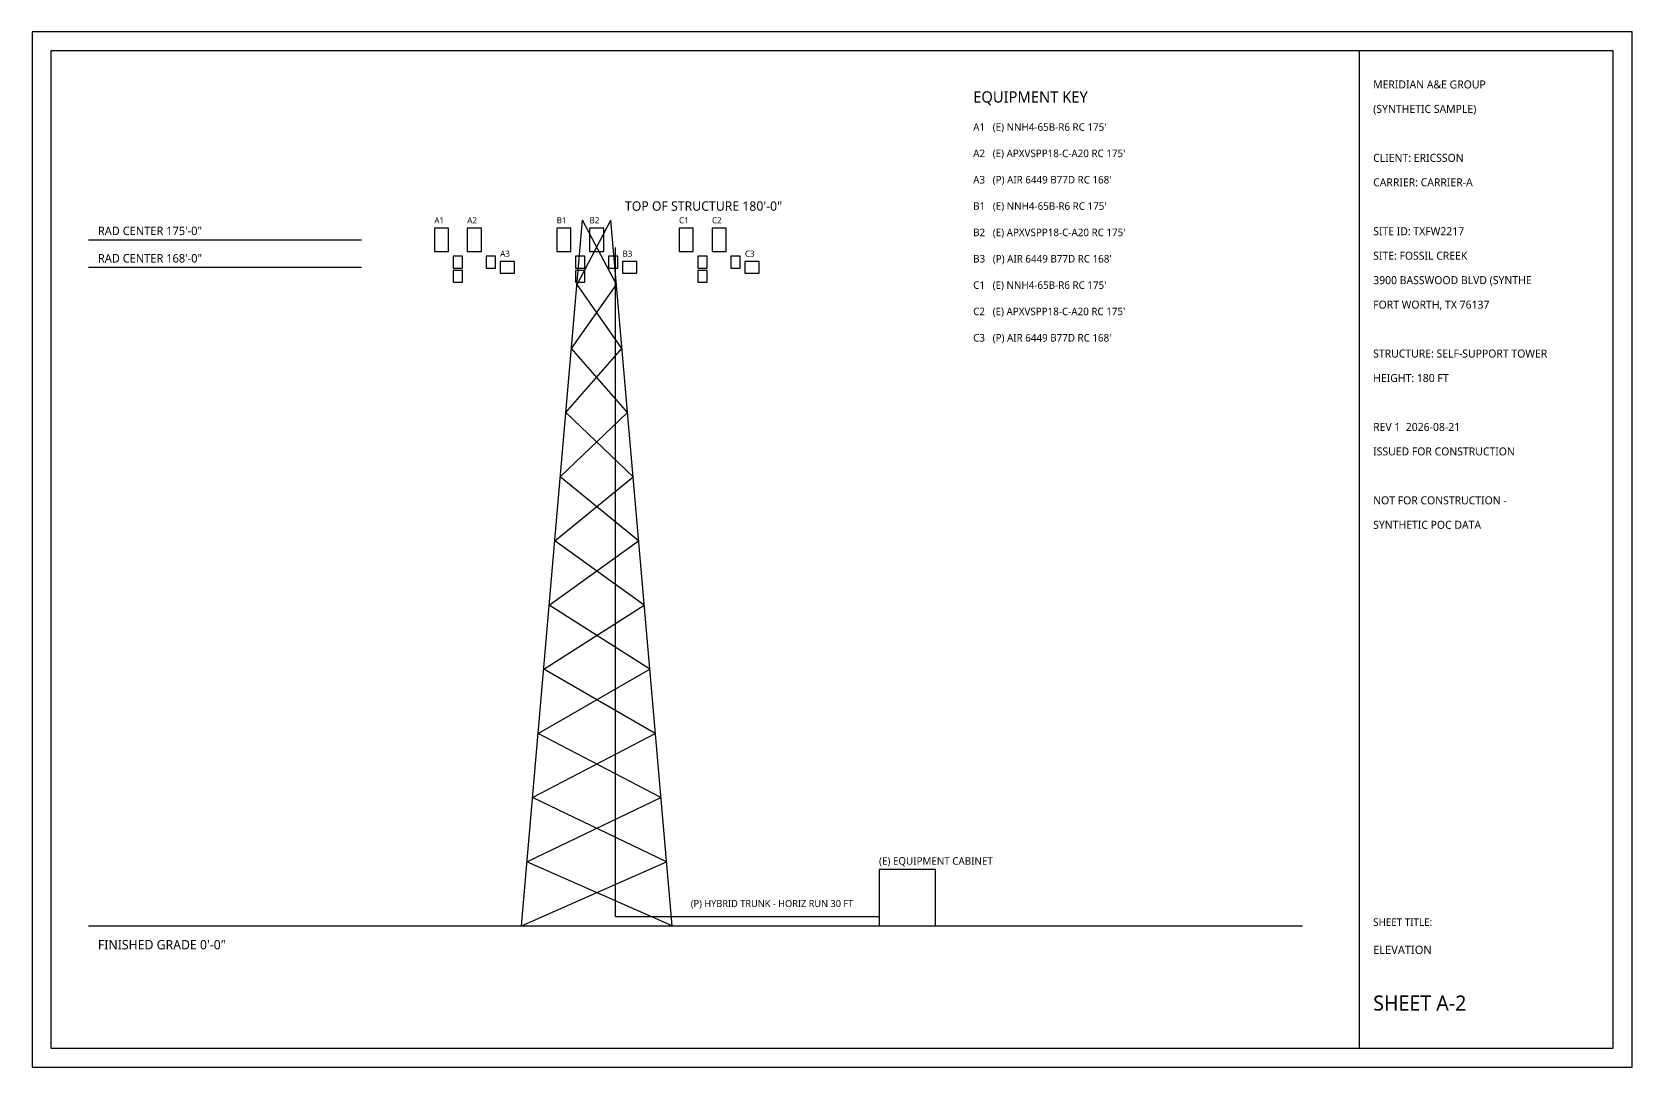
# Model space of a CAD drawing. Extents: x 0 to 1940, y 0 to 220.
# Drawn here: x 400 to 740, y 0 to 220 of the extents above; entities that cross this region are included whole.
import ezdxf

# ---------------------------------------------------------------- set-up
doc = ezdxf.new("R2010")
doc.units = 0
for name, color, linetype in [('A-ANT-EXIST', 8, 'Continuous'), ('A-ANT-NEW', 1, 'Continuous'), ('A-BORDER', 7, 'Continuous'), ('A-CABLE', 3, 'Continuous'), ('A-DIM', 4, 'Continuous'), ('A-RRU-EXIST', 8, 'Continuous'), ('A-STRUCT', 7, 'Continuous'), ('A-TEXT', 7, 'Continuous'), ('A-TITLE', 7, 'Continuous')]:
    doc.layers.add(name, color=color, linetype=linetype)
doc.styles.add('OpenSans', font='OpenSans-Regular.ttf')

msp = doc.modelspace()

# ---------------------------------------------------------------- linework, layer by layer
at = {"layer": 'A-ANT-EXIST'}
for points in [[(485.5, 173.33), (488.5, 173.33), (488.5, 178.33), (485.5, 178.33)], [(492.5, 173.33), (495.5, 173.33), (495.5, 178.33), (492.5, 178.33)], [(511.5, 173.33), (514.5, 173.33), (514.5, 178.33), (511.5, 178.33)], [(518.5, 173.33), (521.5, 173.33), (521.5, 178.33), (518.5, 178.33)], [(537.5, 173.33), (540.5, 173.33), (540.5, 178.33), (537.5, 178.33)], [(544.5, 173.33), (547.5, 173.33), (547.5, 178.33), (544.5, 178.33)]]:
    msp.add_lwpolyline(points, close=True, dxfattribs=at)
at = {"layer": 'A-ANT-NEW'}
for points in [[(499.5, 168.77), (502.5, 168.77), (502.5, 171.23), (499.5, 171.23)], [(525.5, 168.77), (528.5, 168.77), (528.5, 171.23), (525.5, 171.23)], [(551.5, 168.77), (554.5, 168.77), (554.5, 171.23), (551.5, 171.23)]]:
    msp.add_lwpolyline(points, close=True, dxfattribs=at)
at = {"layer": 'A-BORDER'}
for points in [[(400, 0), (740, 0), (740, 220), (400, 220)], [(404, 4), (736, 4), (736, 216), (404, 216)]]:
    msp.add_lwpolyline(points, close=True, dxfattribs=at)
at = {"layer": 'A-CABLE'}
for q in [(524, 174.17), (580, 32)]:
    msp.add_line((524, 32), q, dxfattribs=at)
at = {"layer": 'A-DIM'}
for p, q in [((412, 175.83), (470, 175.83)), ((412, 170), (470, 170))]:
    msp.add_line(p, q, dxfattribs=at)
at = {"layer": 'A-RRU-EXIST'}
for points in [[(489.5, 169.83), (491.5, 169.83), (491.5, 172.33), (489.5, 172.33)], [(496.5, 169.83), (498.5, 169.83), (498.5, 172.33), (496.5, 172.33)], [(515.5, 169.83), (517.5, 169.83), (517.5, 172.33), (515.5, 172.33)], [(522.5, 169.83), (524.5, 169.83), (524.5, 172.33), (522.5, 172.33)], [(541.5, 169.83), (543.5, 169.83), (543.5, 172.33), (541.5, 172.33)], [(548.5, 169.83), (550.5, 169.83), (550.5, 172.33), (548.5, 172.33)], [(489.5, 166.83), (491.5, 166.83), (491.5, 169.33), (489.5, 169.33)], [(515.5, 166.83), (517.5, 166.83), (517.5, 169.33), (515.5, 169.33)], [(541.5, 166.83), (543.5, 166.83), (543.5, 169.33), (541.5, 169.33)]]:
    msp.add_lwpolyline(points, close=True, dxfattribs=at)
at = {"layer": 'A-STRUCT'}
for p, q in [((504, 30), (517, 180)), ((515.82, 166.36), (523, 180)), ((524.18, 166.36), (517, 180)), ((536, 30), (523, 180)), ((514.64, 152.73), (524.18, 166.36)), ((525.36, 152.73), (515.82, 166.36)), ((513.45, 139.09), (525.36, 152.73)), ((526.55, 139.09), (514.64, 152.73)), ((512.27, 125.45), (526.55, 139.09)), ((527.73, 125.45), (513.45, 139.09)), ((511.09, 111.82), (527.73, 125.45)), ((528.91, 111.82), (512.27, 125.45)), ((509.91, 98.18), (528.91, 111.82)), ((530.09, 98.18), (511.09, 111.82)), ((508.73, 84.55), (530.09, 98.18)), ((531.27, 84.55), (509.91, 98.18)), ((507.55, 70.91), (531.27, 84.55)), ((532.45, 70.91), (508.73, 84.55)), ((506.36, 57.27), (532.45, 70.91)), ((533.64, 57.27), (507.55, 70.91)), ((505.18, 43.64), (533.64, 57.27)), ((534.82, 43.64), (506.36, 57.27)), ((504, 30), (534.82, 43.64)), ((536, 30), (505.18, 43.64)), ((412, 30), (670, 30))]:
    msp.add_line(p, q, dxfattribs=at)
msp.add_lwpolyline([(580, 30), (592, 30), (592, 42), (580, 42)], close=True, dxfattribs=at)
at = {"layer": 'A-TITLE'}
msp.add_lwpolyline([(682, 4), (736, 4), (736, 216), (682, 216)], close=True, dxfattribs=at)

# ---------------------------------------------------------------- texts
at = {"layer": 'A-CABLE', "style": 'OpenSans'}
msp.add_text('(P) HYBRID TRUNK - HORIZ RUN 30 FT', height=1.5, dxfattribs=at).set_placement((540, 34))
at = {"layer": 'A-DIM', "style": 'OpenSans'}
for s, height, p in [('TOP OF STRUCTURE 180\'-0"', 2, (526, 182)), ('RAD CENTER 175\'-0"', 1.8, (414, 176.83)), ('RAD CENTER 168\'-0"', 1.8, (414, 171))]:
    msp.add_text(s, height=height, dxfattribs=at).set_placement(p)
at = {"layer": 'A-TEXT', "style": 'OpenSans'}
for s, height, p in [('EQUIPMENT KEY', 2.4, (600, 205)), ("A1   (E) NNH4-65B-R6 RC 175'", 1.6, (600, 199)), ("A2   (E) APXVSPP18-C-A20 RC 175'", 1.6, (600, 193.4)), ("A3   (P) AIR 6449 B77D RC 168'", 1.6, (600, 187.8)), ("B1   (E) NNH4-65B-R6 RC 175'", 1.6, (600, 182.2)), ('A1', 1.3, (485.5, 179.33)), ('A2', 1.3, (492.5, 179.33)), ('B1', 1.3, (511.5, 179.33)), ('B2', 1.3, (518.5, 179.33)), ('C1', 1.3, (537.5, 179.33)), ('C2', 1.3, (544.5, 179.33)), ("B2   (E) APXVSPP18-C-A20 RC 175'", 1.6, (600, 176.6)), ('A3', 1.3, (499.5, 172.23)), ('B3', 1.3, (525.5, 172.23)), ('C3', 1.3, (551.5, 172.23)), ("B3   (P) AIR 6449 B77D RC 168'", 1.6, (600, 171)), ("C1   (E) NNH4-65B-R6 RC 175'", 1.6, (600, 165.4)), ("C2   (E) APXVSPP18-C-A20 RC 175'", 1.6, (600, 159.8)), ("C3   (P) AIR 6449 B77D RC 168'", 1.6, (600, 154.2)), ('(E) EQUIPMENT CABINET', 1.6, (580, 43)), ('FINISHED GRADE 0\'-0"', 2, (414, 25))]:
    msp.add_text(s, height=height, dxfattribs=at).set_placement(p)
at = {"layer": 'A-TITLE', "style": 'OpenSans'}
for s, height, p in [('MERIDIAN A&E GROUP', 1.7, (685, 208)), ('(SYNTHETIC SAMPLE)', 1.7, (685, 202.8)), ('CLIENT: ERICSSON', 1.7, (685, 192.4)), ('CARRIER: CARRIER-A', 1.7, (685, 187.2)), ('SITE ID: TXFW2217', 1.7, (685, 176.8)), ('SITE: FOSSIL CREEK', 1.7, (685, 171.6)), ('3900 BASSWOOD BLVD (SYNTHE', 1.7, (685, 166.4)), ('FORT WORTH, TX 76137', 1.7, (685, 161.2)), ('STRUCTURE: SELF-SUPPORT TOWER', 1.7, (685, 150.8)), ('HEIGHT: 180 FT', 1.7, (685, 145.6)), ('REV 1  2026-08-21', 1.7, (685, 135.2)), ('ISSUED FOR CONSTRUCTION', 1.7, (685, 130)), ('NOT FOR CONSTRUCTION -', 1.7, (685, 119.6)), ('SYNTHETIC POC DATA', 1.7, (685, 114.4)), ('SHEET TITLE:', 1.6, (685, 30)), ('ELEVATION', 1.8, (685, 24)), ('SHEET A-2', 3.2, (685, 12))]:
    msp.add_text(s, height=height, dxfattribs=at).set_placement(p)

doc.saveas('drawing.dxf')
